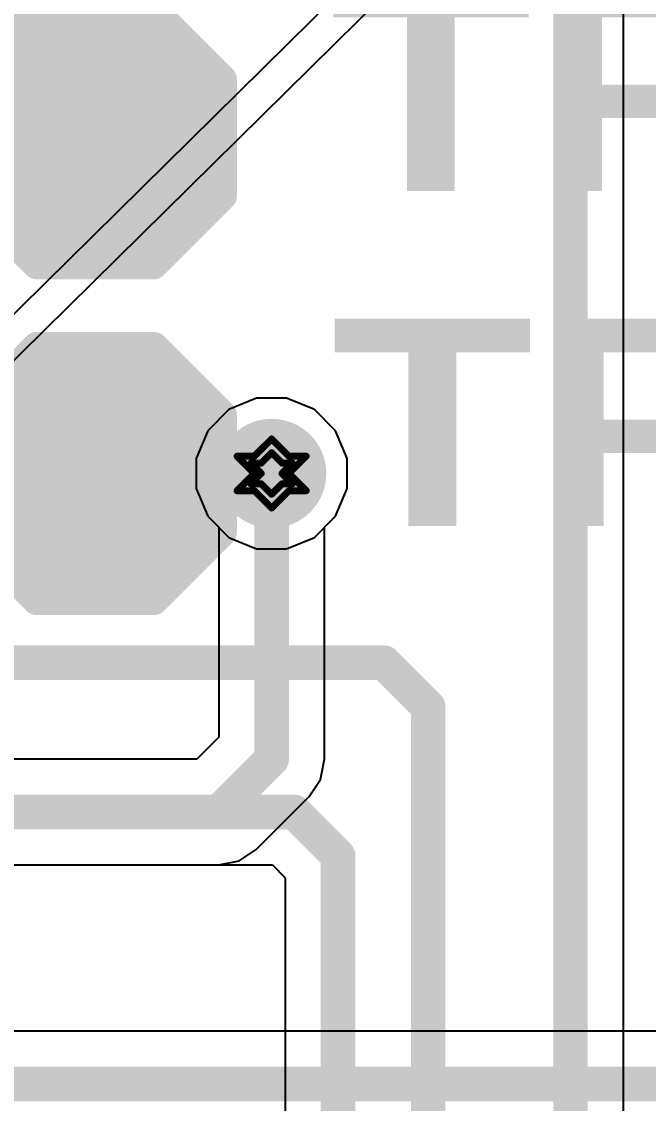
# Model space of a CAD drawing. Header units: inches. Extents: x -5 to 5328, y -4 to 5281.
# Drawn here: x 21.46 to 26.07, y 42.07 to 50.02 of the extents above; entities that cross this region are included whole.
import ezdxf

# ---------------------------------------------------------------- set-up
doc = ezdxf.new("R2010")
doc.units = ezdxf.units.IN
for name, color, linetype in [('Bottom Layer', 5, 'Continuous'), ('Bottom Solder', 6, 'Continuous'), ('Drill Drawing', 1, 'Continuous'), ('Layer 1', 16, 'Continuous'), ('Layer 2', 76, 'Continuous'), ('Top Layer', 1, 'Continuous'), ('Top Overlay', 2, 'Continuous'), ('Top Paste', 8, 'Continuous'), ('Top Solder', 216, 'Continuous'), ('Via Holes', 16, 'Continuous')]:
    doc.layers.add(name, color=color, linetype=linetype)
doc.styles.add('Arial Black_Bold', font='', dxfattribs={"height": 0.2})
doc.styles.get('Arial Black_Bold').set_extended_font_data('Arial Black', bold=True)

# ---------------------------------------------------------------- blocks, each defined once
blk = doc.blocks.new('28_UFQFPN__4_4__7')
at = {"layer": 'Top Solder'}
for p in [(1.5612, -1.5888), (2.2112, -1.2888)]:
    blk.add_line(p, (5314.1234, 5237.7641), dxfattribs=at)
blk = doc.blocks.new('T__________15')
at = {"layer": 'Top Layer'}
blk.add_hatch(color=1, dxfattribs=at).paths.add_polyline_path([(0.381, 0.762), (-0.381, 0.762), (-0.762, 0.381), (-0.762, -0.381), (-0.381, -0.762), (0.381, -0.762), (0.762, -0.381), (0.762, 0.381)])
at = {"layer": 'Top Paste'}
blk.add_hatch(color=8, dxfattribs=at).paths.add_polyline_path([(0.381, 0.762), (-0.381, 0.762), (-0.762, 0.381), (-0.762, -0.381), (-0.381, -0.762), (0.381, -0.762), (0.762, -0.381), (0.762, 0.381)])
at = {"layer": 'Top Solder'}
blk.add_hatch(color=216, dxfattribs=at).paths.add_polyline_path([(0.4318, 0.8636), (-0.4318, 0.8636), (-0.8636, 0.4318), (-0.8636, -0.4318), (-0.4318, -0.8636), (0.4318, -0.8636), (0.8636, -0.4318), (0.8636, 0.4318)])
at = {"layer": 'Top Overlay'}
for points in [[(-0.9398, 0.4318, 0.2, 0.2, 0), (-0.4318, 0.9398, 0.2, 0.2, 0)], [(-0.4318, 0.9398, 0.2, 0.2, 0), (0.4318, 0.9398, 0.2, 0.2, 0)], [(0.4318, 0.9398, 0.2, 0.2, 0), (0.9398, 0.4318, 0.2, 0.2, 0)], [(-0.9398, -0.4318, 0.2, 0.2, 0), (-0.9398, 0.4318, 0.2, 0.2, 0)], [(0.9398, -0.4318, 0.2, 0.2, 0), (0.9398, 0.4318, 0.2, 0.2, 0)], [(-0.9398, -0.4318, 0.2, 0.2, 0), (-0.4318, -0.9398, 0.2, 0.2, 0)], [(0.4318, -0.9398, 0.2, 0.2, 0), (0.9398, -0.4318, 0.2, 0.2, 0)], [(-0.4318, -0.9398, 0.2, 0.2, 0), (0.4318, -0.9398, 0.2, 0.2, 0)]]:
    blk.add_lwpolyline(points, format="xyseb", dxfattribs=at)
for points in [[(-0.4818, 0.9398, 0.1, 0.1, 1), (-0.3818, 0.9398, 0.1, 0.1, 1)], [(-0.4818, 0.9398, 0.1, 0.1, 1), (-0.3818, 0.9398, 0.1, 0.1, 1)], [(0.3818, 0.9398, 0.1, 0.1, 1), (0.4818, 0.9398, 0.1, 0.1, 1)], [(0.3818, 0.9398, 0.1, 0.1, 1), (0.4818, 0.9398, 0.1, 0.1, 1)], [(-0.9898, 0.4318, 0.1, 0.1, 1), (-0.8898, 0.4318, 0.1, 0.1, 1)], [(-0.9898, 0.4318, 0.1, 0.1, 1), (-0.8898, 0.4318, 0.1, 0.1, 1)], [(0.8898, 0.4318, 0.1, 0.1, 1), (0.9898, 0.4318, 0.1, 0.1, 1)], [(0.8898, 0.4318, 0.1, 0.1, 1), (0.9898, 0.4318, 0.1, 0.1, 1)], [(-0.9898, -0.4318, 0.1, 0.1, 1), (-0.8898, -0.4318, 0.1, 0.1, 1)], [(-0.9898, -0.4318, 0.1, 0.1, 1), (-0.8898, -0.4318, 0.1, 0.1, 1)], [(0.8898, -0.4318, 0.1, 0.1, 1), (0.9898, -0.4318, 0.1, 0.1, 1)], [(0.8898, -0.4318, 0.1, 0.1, 1), (0.9898, -0.4318, 0.1, 0.1, 1)], [(-0.4818, -0.9398, 0.1, 0.1, 1), (-0.3818, -0.9398, 0.1, 0.1, 1)], [(-0.4818, -0.9398, 0.1, 0.1, 1), (-0.3818, -0.9398, 0.1, 0.1, 1)], [(0.3818, -0.9398, 0.1, 0.1, 1), (0.4818, -0.9398, 0.1, 0.1, 1)], [(0.3818, -0.9398, 0.1, 0.1, 1), (0.4818, -0.9398, 0.1, 0.1, 1)]]:
    blk.add_lwpolyline(points, format="xyseb", close=True, dxfattribs=at)
blk = doc.blocks.new('T__________16')
at = {"layer": 'Top Layer'}
blk.add_hatch(color=1, dxfattribs=at).paths.add_polyline_path([(0.381, 0.762), (-0.381, 0.762), (-0.762, 0.381), (-0.762, -0.381), (-0.381, -0.762), (0.381, -0.762), (0.762, -0.381), (0.762, 0.381)])
at = {"layer": 'Top Paste'}
blk.add_hatch(color=8, dxfattribs=at).paths.add_polyline_path([(0.381, 0.762), (-0.381, 0.762), (-0.762, 0.381), (-0.762, -0.381), (-0.381, -0.762), (0.381, -0.762), (0.762, -0.381), (0.762, 0.381)])
at = {"layer": 'Top Solder'}
blk.add_hatch(color=216, dxfattribs=at).paths.add_polyline_path([(0.4318, 0.8636), (-0.4318, 0.8636), (-0.8636, 0.4318), (-0.8636, -0.4318), (-0.4318, -0.8636), (0.4318, -0.8636), (0.8636, -0.4318), (0.8636, 0.4318)])
at = {"layer": 'Top Overlay'}
for points in [[(-0.9398, 0.4318, 0.2, 0.2, 0), (-0.4318, 0.9398, 0.2, 0.2, 0)], [(-0.4318, 0.9398, 0.2, 0.2, 0), (0.4318, 0.9398, 0.2, 0.2, 0)], [(0.4318, 0.9398, 0.2, 0.2, 0), (0.9398, 0.4318, 0.2, 0.2, 0)], [(-0.9398, -0.4318, 0.2, 0.2, 0), (-0.9398, 0.4318, 0.2, 0.2, 0)], [(0.9398, -0.4318, 0.2, 0.2, 0), (0.9398, 0.4318, 0.2, 0.2, 0)], [(-0.9398, -0.4318, 0.2, 0.2, 0), (-0.4318, -0.9398, 0.2, 0.2, 0)], [(0.4318, -0.9398, 0.2, 0.2, 0), (0.9398, -0.4318, 0.2, 0.2, 0)], [(-0.4318, -0.9398, 0.2, 0.2, 0), (0.4318, -0.9398, 0.2, 0.2, 0)]]:
    blk.add_lwpolyline(points, format="xyseb", dxfattribs=at)
for points in [[(-0.4818, 0.9398, 0.1, 0.1, 1), (-0.3818, 0.9398, 0.1, 0.1, 1)], [(-0.4818, 0.9398, 0.1, 0.1, 1), (-0.3818, 0.9398, 0.1, 0.1, 1)], [(0.3818, 0.9398, 0.1, 0.1, 1), (0.4818, 0.9398, 0.1, 0.1, 1)], [(0.3818, 0.9398, 0.1, 0.1, 1), (0.4818, 0.9398, 0.1, 0.1, 1)], [(-0.9898, 0.4318, 0.1, 0.1, 1), (-0.8898, 0.4318, 0.1, 0.1, 1)], [(-0.9898, 0.4318, 0.1, 0.1, 1), (-0.8898, 0.4318, 0.1, 0.1, 1)], [(0.8898, 0.4318, 0.1, 0.1, 1), (0.9898, 0.4318, 0.1, 0.1, 1)], [(0.8898, 0.4318, 0.1, 0.1, 1), (0.9898, 0.4318, 0.1, 0.1, 1)], [(-0.9898, -0.4318, 0.1, 0.1, 1), (-0.8898, -0.4318, 0.1, 0.1, 1)], [(-0.9898, -0.4318, 0.1, 0.1, 1), (-0.8898, -0.4318, 0.1, 0.1, 1)], [(0.8898, -0.4318, 0.1, 0.1, 1), (0.9898, -0.4318, 0.1, 0.1, 1)], [(0.8898, -0.4318, 0.1, 0.1, 1), (0.9898, -0.4318, 0.1, 0.1, 1)], [(-0.4818, -0.9398, 0.1, 0.1, 1), (-0.3818, -0.9398, 0.1, 0.1, 1)], [(-0.4818, -0.9398, 0.1, 0.1, 1), (-0.3818, -0.9398, 0.1, 0.1, 1)], [(0.3818, -0.9398, 0.1, 0.1, 1), (0.4818, -0.9398, 0.1, 0.1, 1)], [(0.3818, -0.9398, 0.1, 0.1, 1), (0.4818, -0.9398, 0.1, 0.1, 1)]]:
    blk.add_lwpolyline(points, format="xyseb", close=True, dxfattribs=at)

msp = doc.modelspace()

# ---------------------------------------------------------------- hatches: boundary and pattern name
at = {"layer": 'Bottom Layer'}
h = msp.add_hatch(color=5, dxfattribs=at)
edge = h.paths.add_edge_path()
edge.add_arc((23.2993, 46.6982), 0.3, 0, 360)
at = {"layer": 'Bottom Solder'}
h = msp.add_hatch(color=6, dxfattribs=at)
edge = h.paths.add_edge_path()
edge.add_arc((23.2993, 46.6982), 0.4016, 0, 360)
at = {"layer": 'Layer 1'}
h = msp.add_hatch(color=16, dxfattribs=at)
edge = h.paths.add_edge_path()
edge.add_arc((23.2993, 46.6982), 0.3, 0, 360)
at = {"layer": 'Layer 2'}
h = msp.add_hatch(color=76, dxfattribs=at)
edge = h.paths.add_edge_path()
edge.add_arc((23.2993, 46.6982), 0.3, 0, 360)
at = {"layer": 'Top Layer'}
h = msp.add_hatch(color=1, dxfattribs=at)
edge = h.paths.add_edge_path()
edge.add_arc((23.2993, 46.6982), 0.3, 0, 360)
at = {"layer": 'Top Solder'}
h = msp.add_hatch(color=216, dxfattribs=at)
edge = h.paths.add_edge_path()
edge.add_arc((23.2993, 46.6982), 0.4016, 0, 360)
at = {"layer": 'Via Holes'}
h = msp.add_hatch(color=7, dxfattribs=at)
edge = h.paths.add_edge_path()
edge.add_arc((23.2993, 46.6982), 0.15, 0, 360)

# ---------------------------------------------------------------- linework, layer by layer
at = {"layer": 'Bottom Layer'}
for p, q in [((23.1891, 47.2522), (22.9855, 47.1679)), ((23.4095, 47.2522), (23.1891, 47.2522)), ((23.6131, 47.1679), (23.4095, 47.2522)), ((22.9855, 47.1679), (22.8296, 47.0121)), ((23.7689, 47.0121), (23.6131, 47.1679)), ((22.8296, 47.0121), (22.7453, 46.8084)), ((23.8533, 46.8084), (23.7689, 47.0121)), ((22.7453, 46.8084), (22.7453, 46.588)), ((23.8533, 46.588), (23.8533, 46.8084)), ((22.7453, 46.588), (22.8296, 46.3844)), ((23.7689, 46.3844), (23.8533, 46.588)), ((22.8296, 46.3844), (22.9108, 46.3032)), ((23.6878, 46.3032), (23.7689, 46.3844)), ((22.9108, 46.3032), (22.9108, 44.761)), ((23.6878, 44.6001), (23.6878, 46.3032)), ((22.9108, 44.761), (22.7501, 44.6003)), ((22.7501, 44.6003), (17.9174, 44.6003)), ((23.6582, 44.4514), (23.6878, 44.6001)), ((23.574, 44.3254), (23.6582, 44.4514)), ((23.1857, 43.9371), (23.574, 44.3254)), ((23.0596, 43.8529), (23.1857, 43.9371)), ((19.0267, 43.8233), (22.911, 43.8233)), ((22.911, 43.8233), (23.0596, 43.8529)), ((26.2201, 42.6022), (19.0346, 42.6022))]:
    msp.add_line(p, q, dxfattribs=at)
for points in [[(23.2993, 44.6001, 0.254, 0.254, 0), (23.2993, 46.6982, 0.254, 0.254, 0)], [(22.911, 44.2118, 0.254, 0.254, 0), (23.2993, 44.6001, 0.254, 0.254, 0)], [(17.5224, 44.2118, 0.254, 0.254, 0), (22.911, 44.2118, 0.254, 0.254, 0)], [(12.8686, 42.2137, 0.254, 0.254, 0), (26.381, 42.2137, 0.254, 0.254, 0)]]:
    msp.add_lwpolyline(points, format="xyseb", dxfattribs=at)
for points in [[(23.2358, 46.6982, 0.127, 0.127, 1), (23.3628, 46.6982, 0.127, 0.127, 1)], [(23.2358, 44.6001, 0.127, 0.127, 1), (23.3628, 44.6001, 0.127, 0.127, 1)], [(23.2358, 44.6001, 0.127, 0.127, 1), (23.3628, 44.6001, 0.127, 0.127, 1)], [(22.8475, 44.2118, 0.127, 0.127, 1), (22.9745, 44.2118, 0.127, 0.127, 1)], [(22.8475, 44.2118, 0.127, 0.127, 1), (22.9745, 44.2118, 0.127, 0.127, 1)]]:
    msp.add_lwpolyline(points, format="xyseb", close=True, dxfattribs=at)
at = {"layer": 'Drill Drawing'}
for points in [[(23.1723, 46.8252, 0.0508, 0.0508, 0), (23.2993, 46.9522, 0.0508, 0.0508, 0)], [(23.2993, 46.9522, 0.0508, 0.0508, 0), (23.4263, 46.8252, 0.0508, 0.0508, 0)], [(23.0453, 46.8252, 0.0508, 0.0508, 0), (23.1723, 46.6982, 0.0508, 0.0508, 0)], [(23.0453, 46.8252, 0.0508, 0.0508, 0), (23.1723, 46.8252, 0.0508, 0.0508, 0)], [(23.2231, 46.7744, 0.0508, 0.0508, 0), (23.2993, 46.8506, 0.0508, 0.0508, 0)], [(23.2993, 46.8506, 0.0508, 0.0508, 0), (23.3755, 46.7744, 0.0508, 0.0508, 0)], [(23.4263, 46.8252, 0.0508, 0.0508, 0), (23.5533, 46.8252, 0.0508, 0.0508, 0)], [(23.4263, 46.6982, 0.0508, 0.0508, 0), (23.5533, 46.8252, 0.0508, 0.0508, 0)], [(23.1469, 46.7744, 0.0508, 0.0508, 0), (23.2231, 46.6982, 0.0508, 0.0508, 0)], [(23.1469, 46.7744, 0.0508, 0.0508, 0), (23.2231, 46.7744, 0.0508, 0.0508, 0)], [(23.3755, 46.7744, 0.0508, 0.0508, 0), (23.4517, 46.7744, 0.0508, 0.0508, 0)], [(23.3755, 46.6982, 0.0508, 0.0508, 0), (23.4517, 46.7744, 0.0508, 0.0508, 0)], [(23.0453, 46.5712, 0.0508, 0.0508, 0), (23.1723, 46.6982, 0.0508, 0.0508, 0)], [(23.1469, 46.622, 0.0508, 0.0508, 0), (23.2231, 46.6982, 0.0508, 0.0508, 0)], [(23.1469, 46.622, 0.0508, 0.0508, 0), (23.2231, 46.622, 0.0508, 0.0508, 0)], [(23.2231, 46.622, 0.0508, 0.0508, 0), (23.2993, 46.5458, 0.0508, 0.0508, 0)], [(23.2993, 46.5458, 0.0508, 0.0508, 0), (23.3755, 46.622, 0.0508, 0.0508, 0)], [(23.3755, 46.6982, 0.0508, 0.0508, 0), (23.4517, 46.622, 0.0508, 0.0508, 0)], [(23.3755, 46.622, 0.0508, 0.0508, 0), (23.4517, 46.622, 0.0508, 0.0508, 0)], [(23.4263, 46.6982, 0.0508, 0.0508, 0), (23.5533, 46.5712, 0.0508, 0.0508, 0)], [(23.0453, 46.5712, 0.0508, 0.0508, 0), (23.1723, 46.5712, 0.0508, 0.0508, 0)], [(23.1723, 46.5712, 0.0508, 0.0508, 0), (23.2993, 46.4442, 0.0508, 0.0508, 0)], [(23.2993, 46.4442, 0.0508, 0.0508, 0), (23.4263, 46.5712, 0.0508, 0.0508, 0)], [(23.4263, 46.5712, 0.0508, 0.0508, 0), (23.5533, 46.5712, 0.0508, 0.0508, 0)]]:
    msp.add_lwpolyline(points, format="xyseb", dxfattribs=at)
for points in [[(23.2866, 46.9522, 0.0254, 0.0254, 1), (23.312, 46.9522, 0.0254, 0.0254, 1)], [(23.2866, 46.9522, 0.0254, 0.0254, 1), (23.312, 46.9522, 0.0254, 0.0254, 1)], [(23.0326, 46.8252, 0.0254, 0.0254, 1), (23.058, 46.8252, 0.0254, 0.0254, 1)], [(23.0326, 46.8252, 0.0254, 0.0254, 1), (23.058, 46.8252, 0.0254, 0.0254, 1)], [(23.1596, 46.8252, 0.0254, 0.0254, 1), (23.185, 46.8252, 0.0254, 0.0254, 1)], [(23.1596, 46.8252, 0.0254, 0.0254, 1), (23.185, 46.8252, 0.0254, 0.0254, 1)], [(23.2866, 46.8506, 0.0254, 0.0254, 1), (23.312, 46.8506, 0.0254, 0.0254, 1)], [(23.2866, 46.8506, 0.0254, 0.0254, 1), (23.312, 46.8506, 0.0254, 0.0254, 1)], [(23.4136, 46.8252, 0.0254, 0.0254, 1), (23.439, 46.8252, 0.0254, 0.0254, 1)], [(23.4136, 46.8252, 0.0254, 0.0254, 1), (23.439, 46.8252, 0.0254, 0.0254, 1)], [(23.5406, 46.8252, 0.0254, 0.0254, 1), (23.566, 46.8252, 0.0254, 0.0254, 1)], [(23.5406, 46.8252, 0.0254, 0.0254, 1), (23.566, 46.8252, 0.0254, 0.0254, 1)], [(23.1342, 46.7744, 0.0254, 0.0254, 1), (23.1596, 46.7744, 0.0254, 0.0254, 1)], [(23.1342, 46.7744, 0.0254, 0.0254, 1), (23.1596, 46.7744, 0.0254, 0.0254, 1)], [(23.2104, 46.7744, 0.0254, 0.0254, 1), (23.2358, 46.7744, 0.0254, 0.0254, 1)], [(23.2104, 46.7744, 0.0254, 0.0254, 1), (23.2358, 46.7744, 0.0254, 0.0254, 1)], [(23.3628, 46.7744, 0.0254, 0.0254, 1), (23.3882, 46.7744, 0.0254, 0.0254, 1)], [(23.3628, 46.7744, 0.0254, 0.0254, 1), (23.3882, 46.7744, 0.0254, 0.0254, 1)], [(23.439, 46.7744, 0.0254, 0.0254, 1), (23.4644, 46.7744, 0.0254, 0.0254, 1)], [(23.439, 46.7744, 0.0254, 0.0254, 1), (23.4644, 46.7744, 0.0254, 0.0254, 1)], [(23.1342, 46.622, 0.0254, 0.0254, 1), (23.1596, 46.622, 0.0254, 0.0254, 1)], [(23.1342, 46.622, 0.0254, 0.0254, 1), (23.1596, 46.622, 0.0254, 0.0254, 1)], [(23.1596, 46.6982, 0.0254, 0.0254, 1), (23.185, 46.6982, 0.0254, 0.0254, 1)], [(23.1596, 46.6982, 0.0254, 0.0254, 1), (23.185, 46.6982, 0.0254, 0.0254, 1)], [(23.2104, 46.6982, 0.0254, 0.0254, 1), (23.2358, 46.6982, 0.0254, 0.0254, 1)], [(23.2104, 46.6982, 0.0254, 0.0254, 1), (23.2358, 46.6982, 0.0254, 0.0254, 1)], [(23.2104, 46.622, 0.0254, 0.0254, 1), (23.2358, 46.622, 0.0254, 0.0254, 1)], [(23.2104, 46.622, 0.0254, 0.0254, 1), (23.2358, 46.622, 0.0254, 0.0254, 1)], [(23.3628, 46.6982, 0.0254, 0.0254, 1), (23.3882, 46.6982, 0.0254, 0.0254, 1)], [(23.3628, 46.6982, 0.0254, 0.0254, 1), (23.3882, 46.6982, 0.0254, 0.0254, 1)], [(23.3628, 46.622, 0.0254, 0.0254, 1), (23.3882, 46.622, 0.0254, 0.0254, 1)], [(23.3628, 46.622, 0.0254, 0.0254, 1), (23.3882, 46.622, 0.0254, 0.0254, 1)], [(23.4136, 46.6982, 0.0254, 0.0254, 1), (23.439, 46.6982, 0.0254, 0.0254, 1)], [(23.4136, 46.6982, 0.0254, 0.0254, 1), (23.439, 46.6982, 0.0254, 0.0254, 1)], [(23.439, 46.622, 0.0254, 0.0254, 1), (23.4644, 46.622, 0.0254, 0.0254, 1)], [(23.439, 46.622, 0.0254, 0.0254, 1), (23.4644, 46.622, 0.0254, 0.0254, 1)], [(23.0326, 46.5712, 0.0254, 0.0254, 1), (23.058, 46.5712, 0.0254, 0.0254, 1)], [(23.0326, 46.5712, 0.0254, 0.0254, 1), (23.058, 46.5712, 0.0254, 0.0254, 1)], [(23.1596, 46.5712, 0.0254, 0.0254, 1), (23.185, 46.5712, 0.0254, 0.0254, 1)], [(23.1596, 46.5712, 0.0254, 0.0254, 1), (23.185, 46.5712, 0.0254, 0.0254, 1)], [(23.2866, 46.5458, 0.0254, 0.0254, 1), (23.312, 46.5458, 0.0254, 0.0254, 1)], [(23.2866, 46.5458, 0.0254, 0.0254, 1), (23.312, 46.5458, 0.0254, 0.0254, 1)], [(23.4136, 46.5712, 0.0254, 0.0254, 1), (23.439, 46.5712, 0.0254, 0.0254, 1)], [(23.4136, 46.5712, 0.0254, 0.0254, 1), (23.439, 46.5712, 0.0254, 0.0254, 1)], [(23.5406, 46.5712, 0.0254, 0.0254, 1), (23.566, 46.5712, 0.0254, 0.0254, 1)], [(23.5406, 46.5712, 0.0254, 0.0254, 1), (23.566, 46.5712, 0.0254, 0.0254, 1)], [(23.2866, 46.4442, 0.0254, 0.0254, 1), (23.312, 46.4442, 0.0254, 0.0254, 1)], [(23.2866, 46.4442, 0.0254, 0.0254, 1), (23.312, 46.4442, 0.0254, 0.0254, 1)]]:
    msp.add_lwpolyline(points, format="xyseb", close=True, dxfattribs=at)
at = {"layer": 'Layer 1'}
for p, q in [((23.1891, 47.2522), (22.9855, 47.1679)), ((23.4095, 47.2522), (23.1891, 47.2522)), ((23.6131, 47.1679), (23.4095, 47.2522)), ((22.9855, 47.1679), (22.8296, 47.0121)), ((23.7689, 47.0121), (23.6131, 47.1679)), ((22.8296, 47.0121), (22.7453, 46.8084)), ((23.8533, 46.8084), (23.7689, 47.0121)), ((22.7453, 46.8084), (22.7453, 46.588)), ((23.8533, 46.588), (23.8533, 46.8084)), ((22.7453, 46.588), (22.8296, 46.3844)), ((23.7689, 46.3844), (23.8533, 46.588)), ((22.8296, 46.3844), (22.9855, 46.2286)), ((23.6131, 46.2286), (23.7689, 46.3844)), ((22.9855, 46.2286), (23.1891, 46.1442)), ((23.4095, 46.1442), (23.6131, 46.2286)), ((23.1891, 46.1442), (23.4095, 46.1442))]:
    msp.add_line(p, q, dxfattribs=at)
at = {"layer": 'Layer 2'}
for p, q in [((23.1891, 47.2522), (22.9855, 47.1679)), ((23.4095, 47.2522), (23.1891, 47.2522)), ((23.6131, 47.1679), (23.4095, 47.2522)), ((22.9855, 47.1679), (22.8296, 47.0121)), ((23.7689, 47.0121), (23.6131, 47.1679)), ((22.8296, 47.0121), (22.7453, 46.8084)), ((23.8533, 46.8084), (23.7689, 47.0121)), ((22.7453, 46.8084), (22.7453, 46.588)), ((23.8533, 46.588), (23.8533, 46.8084)), ((22.7453, 46.588), (22.8296, 46.3844)), ((23.7689, 46.3844), (23.8533, 46.588)), ((22.8296, 46.3844), (22.9855, 46.2286)), ((23.6131, 46.2286), (23.7689, 46.3844)), ((22.9855, 46.2286), (23.1891, 46.1442)), ((23.4095, 46.1442), (23.6131, 46.2286)), ((23.1891, 46.1442), (23.4095, 46.1442))]:
    msp.add_line(p, q, dxfattribs=at)
at = {"layer": 'Top Layer'}
for p, q in [((25.8829, 37.1508), (25.8829, 50.3597)), ((19.5646, 43.8231), (23.3046, 43.8231)), ((23.3046, 43.8231), (23.399, 43.7287)), ((23.399, 43.7287), (23.399, 37.1508))]:
    msp.add_line(p, q, dxfattribs=at)
for points in [[(25.4944, 35.6781, 0.254, 0.254, 0), (25.4944, 50.3597, 0.254, 0.254, 0)], [(21.7018, 48.8629, 0.381, 0.381, 0), (22.0039, 49.165, 0.381, 0.381, 0)], [(20.787, 48.784, 0.381, 0.381, 0), (22.0566, 48.784, 0.381, 0.381, 0)], [(22.0039, 46.6982, 0.381, 0.381, 0), (23.2993, 46.6982, 0.381, 0.381, 0)], [(19.0822, 45.3083, 0.254, 0.254, 0), (24.125, 45.3083, 0.254, 0.254, 0)], [(24.125, 45.3083, 0.254, 0.254, 0), (24.4491, 44.9842, 0.254, 0.254, 0)], [(24.4491, 33.9386, 0.254, 0.254, 0), (24.4491, 44.9842, 0.254, 0.254, 0)], [(19.082, 44.2116, 0.254, 0.254, 0), (23.4655, 44.2116, 0.254, 0.254, 0)], [(23.4655, 44.2116, 0.254, 0.254, 0), (23.7875, 43.8896, 0.254, 0.254, 0)], [(23.7875, 33.6875, 0.254, 0.254, 0), (23.7875, 43.8896, 0.254, 0.254, 0)]]:
    msp.add_lwpolyline(points, format="xyseb", dxfattribs=at)
for points in [[(21.9086, 49.165, 0.1905, 0.1905, 1), (22.0991, 49.165, 0.1905, 0.1905, 1)], [(21.6065, 48.8629, 0.1905, 0.1905, 1), (21.797, 48.8629, 0.1905, 0.1905, 1)], [(21.9614, 48.784, 0.1905, 0.1905, 1), (22.1519, 48.784, 0.1905, 0.1905, 1)], [(21.9086, 46.6982, 0.1905, 0.1905, 1), (22.0991, 46.6982, 0.1905, 0.1905, 1)], [(23.204, 46.6982, 0.1905, 0.1905, 1), (23.3945, 46.6982, 0.1905, 0.1905, 1)], [(24.0615, 45.3083, 0.127, 0.127, 1), (24.1885, 45.3083, 0.127, 0.127, 1)], [(24.0615, 45.3083, 0.127, 0.127, 1), (24.1885, 45.3083, 0.127, 0.127, 1)], [(24.3856, 44.9842, 0.127, 0.127, 1), (24.5126, 44.9842, 0.127, 0.127, 1)], [(24.3856, 44.9842, 0.127, 0.127, 1), (24.5126, 44.9842, 0.127, 0.127, 1)], [(23.402, 44.2116, 0.127, 0.127, 1), (23.529, 44.2116, 0.127, 0.127, 1)], [(23.402, 44.2116, 0.127, 0.127, 1), (23.529, 44.2116, 0.127, 0.127, 1)], [(23.724, 43.8896, 0.127, 0.127, 1), (23.851, 43.8896, 0.127, 0.127, 1)], [(23.724, 43.8896, 0.127, 0.127, 1), (23.851, 43.8896, 0.127, 0.127, 1)]]:
    msp.add_lwpolyline(points, format="xyseb", close=True, dxfattribs=at)

# ---------------------------------------------------------------- block references
for name, p in [('28_UFQFPN__4_4__7', (13.4116, 43.115)), ('T__________15', (22.0039, 49.165)), ('T__________16', (22.0039, 46.6982))]:
    msp.add_blockref(name, p)

# ---------------------------------------------------------------- texts
at = {"layer": 'Top Overlay', "style": 'Arial Black_Bold'}
for s, p in [('TP4', (23.7241, 48.7724)), ('TP3', (23.7354, 46.312))]:
    msp.add_text(s, height=1.524, dxfattribs=at).set_placement(p)

doc.saveas('drawing.dxf')
